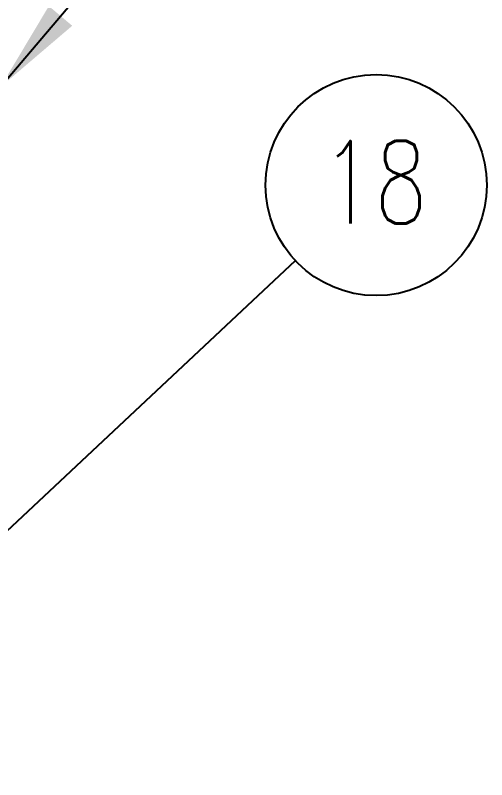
# Model space of a CAD drawing. Header units: millimetres. Extents: x 0 to 55611, y 0 to 32827.
# Drawn here: x 17453 to 18086, y 14931 to 15960 of the extents above; entities that cross this region are included whole.
import ezdxf

# ---------------------------------------------------------------- set-up
doc = ezdxf.new("R2010")
doc.units = ezdxf.units.MM
doc.header["$LTSCALE"] = 10
doc.linetypes.add('SLD-Continua', pattern=[0])
doc.layers.add('FIMSA-ACOTACIONES', color=7, linetype='SLD-Continua')
doc.styles.add('1', font='romans.shx', dxfattribs={"height": 125})
doc.styles.add('SLDTEXTSTYLE18', font='romans.shx', dxfattribs={"width": 0.75})
doc.dimstyles.new('50', dxfattribs={"dimscale": 0, "dimtxt": 125, "dimasz": 125, "dimexe": 125, "dimexo": 125, "dimgap": 50, "dimtad": 1, "dimdec": 0, "dimlfac": 49.861111, "dimzin": 1, "dimtxsty": '1', "dimcen": 2.5, "dimclrd": 1, "dimclre": 1, "dimadec": 0, "dimazin": 0, "dimtfac": 1, "dimtdec": 0, "dimtmove": 0, "dimatfit": 3, "dimfxl": 1, "dimtzin": 1, "dimarcsym": 0})

# ---------------------------------------------------------------- blocks, each defined once
blk = doc.blocks.new('SW_NOTE_0_89')
at = {"layer": 'FIMSA-ACOTACIONES', "color": 0}
blk.add_circle((108.5, 101.7), 148.7, dxfattribs=at)
at = {"layer": 'FIMSA-ACOTACIONES', "color": 0, "insert": (106.2, 161.2), "char_height": 111.12, "attachment_point": 2, "style": 'SLDTEXTSTYLE18'}
blk.add_mtext('18', dxfattribs=at)

msp = doc.modelspace()

# ---------------------------------------------------------------- block references
at = {"layer": 'FIMSA-ACOTACIONES'}
msp.add_blockref('SW_NOTE_0_89', (17829.1, 15629.4), dxfattribs=at)

# ---------------------------------------------------------------- leaders
for points in [[(17432.7, 15863.2), (17745.7, 16233.9)], [(17084.1, 14931), (17829.1, 15629.4)]]:
    msp.add_leader(points, dimstyle='50', override={"dimscale": 1, "dimlfac": 1})

doc.saveas('drawing.dxf')
